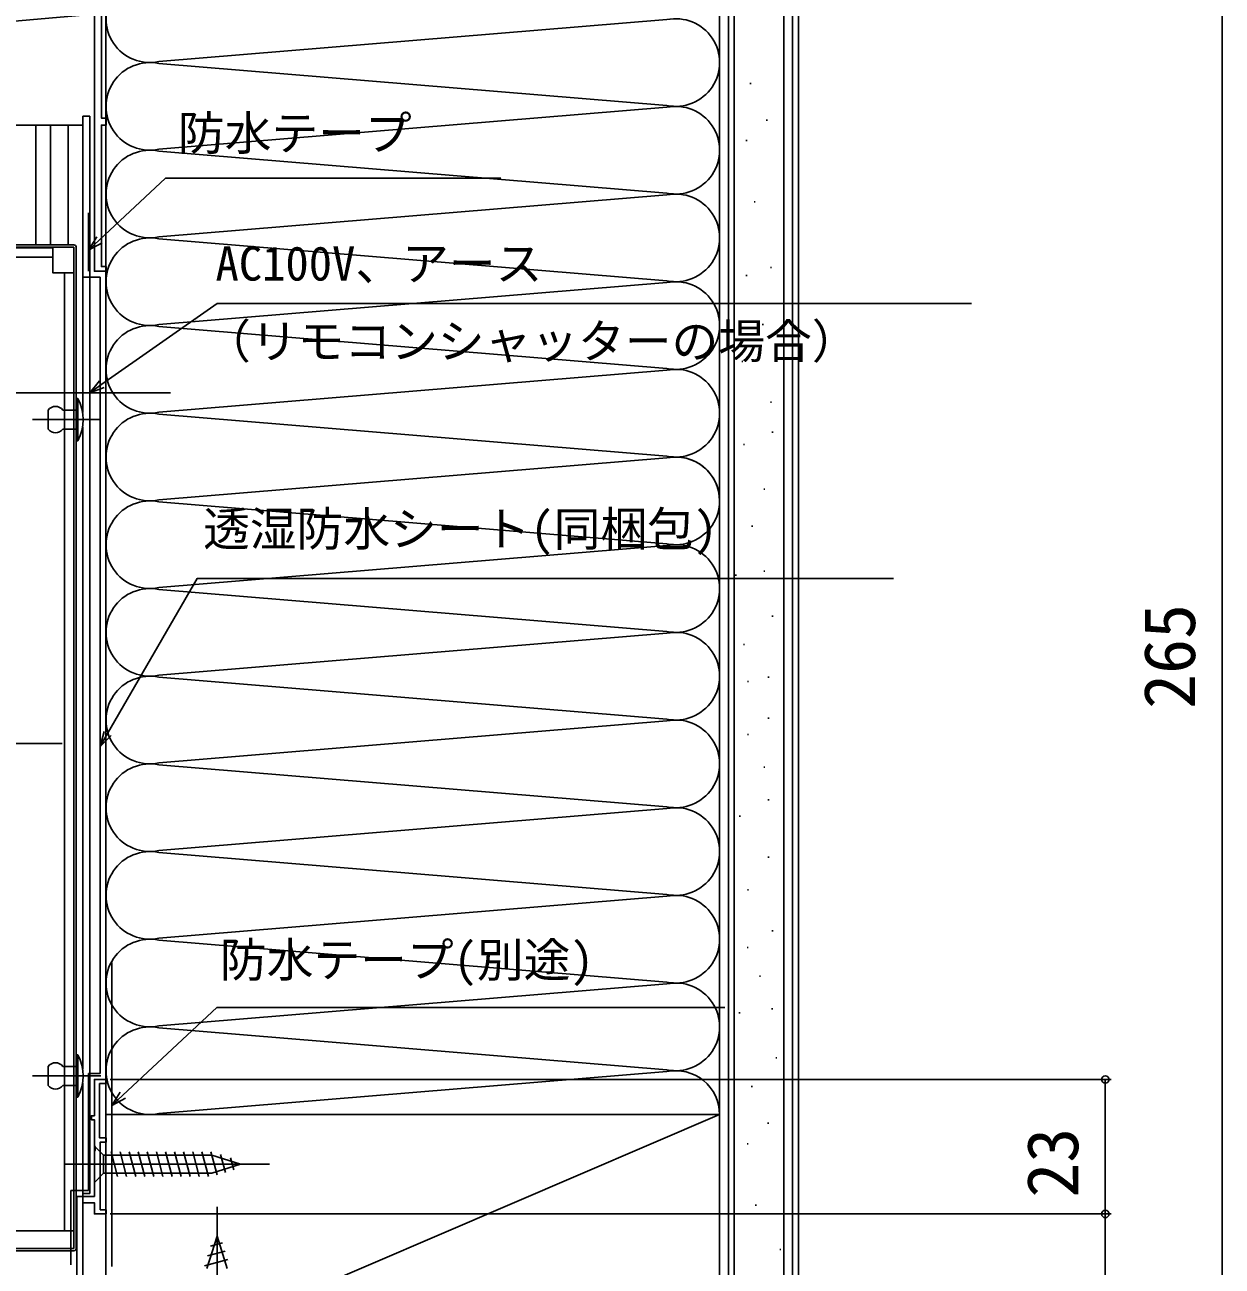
# Model space of a CAD drawing. Units: millimetres, scale not verified. Extents: x -525 to 525, y -783 to 778.
# Drawn here: x -165.2 to 39.7, y 281.4 to 493.8 of the extents above; entities that cross this region are included whole.
import ezdxf
from ezdxf.enums import TextEntityAlignment as Align

# ---------------------------------------------------------------- set-up
doc = ezdxf.new("R2010")
doc.units = ezdxf.units.MM
doc.header["$LTSCALE"] = 4
for name, color, linetype in [('0-2_YKK_11', 7, 'Continuous'), ('0-4_YKK_12', 2, 'Continuous'), ('0-5_YKK_13', 4, 'Continuous'), ('0-7_YKK_D', 6, 'Continuous'), ('0-9_YSS_K', 3, 'Continuous'), ('0-A_YSS_KE', 3, 'Continuous')]:
    doc.layers.add(name, color=color, linetype=linetype)
doc.styles.add('ＭＳ ゴシック', font='')
doc.styles.get('ＭＳ ゴシック').set_extended_font_data('MS Gothic')

msp = doc.modelspace()

# ---------------------------------------------------------------- linework, layer by layer
at = {"layer": '0-2_YKK_11'}
for points in [[(-178.7, 491.5), (-178.7, 493.373), (-153.3, 495.595), (-153.3, 451.6), (-151.3, 451.6), (-151.3, 452.4), (-152.1, 452.4), (-152.1, 476.6), (-151.3, 476.6), (-151.3, 477.8), (-152.1, 477.8), (-152.1, 495.6)], [(-156.299, 272.998), (-156.299, 293.298), (-153.299, 293.298), (-153.299, 301.039), (-153.179, 301.223), (-153.179, 301.773), (-153.299, 301.956), (-153.299, 306.398), (-153.799, 306.398), (-153.799, 307.098), (-153.299, 307.098), (-153.299, 313.298), (-151.299, 313.298), (-151.299, 312.598), (-152.399, 312.598), (-152.399, 303.298), (-151.299, 303.298), (-151.299, 302.598), (-152.299, 302.598), (-152.299, 290.998), (-151.299, 290.998), (-151.299, 290.298), (-153.299, 290.298), (-153.299, 292.198), (-155.299, 292.198), (-155.299, 265.298)]]:
    msp.add_lwpolyline(points, dxfattribs=at)
at = {"layer": '0-4_YKK_12'}
for p, q in [((-244.3, 476.6), (-155.3, 476.6)), ((-163.3, 456.198), (-163.3, 476.6)), ((-160.8, 456.198), (-160.8, 476.6)), ((-157.8, 476.6), (-157.8, 456.198)), ((-155.3, 427.433), (-155.3, 476.6)), ((-173.995, 430.8), (-140.298, 430.8)), ((-152.919, 426.2), (-160.281, 426.2)), ((-155.3, 315.13), (-155.3, 424.967)), ((-317.799, 370.797), (-158.799, 370.797)), ((-152.919, 313.9), (-160.281, 313.9)), ((-155.3, 291.298), (-155.3, 312.665)), ((-155.3, 262.797), (-155.3, 290.298))]:
    msp.add_line(p, q, dxfattribs=at)
at = {"layer": '0-5_YKK_13'}
for p, q in [((-155.3, 478.1), (-154.1, 478.1)), ((-155.3, 478.1), (-155.3, 430.318)), ((-154.1, 293.8), (-154.1, 478.1)), ((-156.8, 456.098), (-196, 456.098)), ((-156.8, 455.698), (-196, 455.698)), ((-156.8, 284.398), (-156.8, 455.698)), ((-156.4, 284.398), (-156.4, 455.698)), ((-160.4, 453.998), (-250.9, 453.998)), ((-158.4, 451.298), (-158.4, 287.4)), ((-156.8, 451.298), (-156.8, 287.4)), ((-156.4, 429.8), (-156.1, 429.8)), ((-156.4, 422.6), (-156.4, 429.8)), ((-156.1, 429.8), (-156.1, 422.6)), ((-155.3, 430.318), (-155.3, 427.433)), ((-161.2, 427.8), (-161.2, 424.6)), ((-158.7, 427.8), (-156.4, 427.8)), ((-156.4, 427.8), (-156.4, 424.6)), ((-163.87, 426.2), (-152.2, 426.2)), ((-156.4, 424.6), (-158.7, 424.6)), ((-156.1, 422.6), (-156.4, 422.6)), ((-156.1, 317.497), (-156.1, 310.297)), ((-161.2, 315.497), (-161.2, 312.297)), ((-163.87, 313.897), (-152.2, 313.897)), ((-160.6, 313.9), (-155, 313.9)), ((-155.3, 312.665), (-155.3, 293.8)), ((-156.1, 310.297), (-156.4, 310.297)), ((-153.3, 301.898), (-153.3, 295.698)), ((-153.3, 301.898), (-151.75, 300.348)), ((-133.216, 300.348), (-151.75, 300.348)), ((-151.75, 300.348), (-151.75, 297.248)), ((-149.324, 296.698), (-150.449, 300.898)), ((-147.771, 296.698), (-148.896, 300.898)), ((-146.218, 296.698), (-147.343, 300.898)), ((-144.665, 296.698), (-145.79, 300.898)), ((-143.112, 296.698), (-144.237, 300.898)), ((-141.559, 296.698), (-142.684, 300.898)), ((-140.006, 296.698), (-141.131, 300.898)), ((-138.453, 296.698), (-139.579, 300.898)), ((-136.9, 296.698), (-138.026, 300.898)), ((-135.347, 296.698), (-136.473, 300.898)), ((-133.794, 296.698), (-134.92, 300.898)), ((-132.311, 296.956), (-133.367, 300.898)), ((-128.3, 298.798), (-133.216, 300.348)), ((-130.879, 297.408), (-131.692, 300.444)), ((-129.447, 297.859), (-129.996, 299.909)), ((-158.3, 298.798), (-123.3, 298.798)), ((-128.3, 298.798), (-133.216, 297.248)), ((-153.3, 295.698), (-151.75, 297.248)), ((-151.75, 297.248), (-133.216, 297.248)), ((-155.3, 293.8), (-154.1, 293.8)), ((-132.297, 241.498), (-132.297, 291.498)), ((-132.297, 286.498), (-134.047, 280.947)), ((-131.359, 285.351), (-133.409, 284.802)), ((-132.297, 286.498), (-130.547, 280.947)), ((-156.8, 284.398), (-189.2, 284.398)), ((-156.8, 283.998), (-189.2, 283.998)), ((-130.908, 283.919), (-133.944, 283.106)), ((-130.456, 282.487), (-134.478, 281.41))]:
    msp.add_line(p, q, dxfattribs=at)
for points in [[(-160.4, 455.598), (-250.9, 455.598), (-250.9, 472.598)], [(-160.4, 455.598), (-160.4, 451.298), (-156.8, 451.298)], [(-155.3, 424.967), (-155.3, 318.018), (-155.3, 315.13)], [(-156.4, 310.297), (-156.4, 317.497), (-156.1, 317.497)], [(-158.7, 315.497), (-156.4, 315.497), (-156.4, 312.297), (-158.7, 312.297)], [(-156.8, 287.4), (-171.9, 287.4), (-171.9, 284.5)]]:
    msp.add_lwpolyline(points, dxfattribs=at)
for centre, radius, start, end in [((-156.8, 455.698), 0.4, 0, 90), ((-162.85, 426.2), 7.65, 331.92751, 28.07249), ((-159.95, 426.971), 1.5, 33.55731, 146.44269), ((-159.95, 425.429), 1.5, 213.55731, 326.44269), ((-162.85, 313.897), 7.65, 331.92751, 28.07249), ((-159.95, 314.668), 1.5, 33.55731, 146.44269), ((-159.95, 313.126), 1.5, 213.55731, 326.44269), ((-156.8, 284.398), 0.4, 270, 0)]:
    msp.add_arc(centre, radius, start, end, dxfattribs=at)
at = {"layer": '0-7_YKK_D'}
for p, q in [((39.701, 522.3), (39.701, 257.298)), ((-150.599, 313.298), (20.701, 313.298)), ((19.701, 313.298), (19.701, 290.298)), ((-150.599, 290.298), (20.701, 290.298)), ((-150.599, 290.298), (20.701, 290.298)), ((19.701, 290.298), (19.701, 257.298))]:
    msp.add_line(p, q, dxfattribs=at)
for points in [[(-154.3, 455.226), (-152.435, 456.965), (-141.128, 467.507), (-83.747, 467.507)], [(-151.969, 456.465), (-154.3, 455.226), (-152.901, 457.464)], [(-154.1, 430.8), (-152.011, 432.262), (-132.291, 446.059), (-3.208, 446.059)], [(-152.402, 432.822), (-154.1, 430.8), (-151.619, 431.702)], [(-152.303, 370.287), (-151.028, 372.495), (-135.702, 399.041), (-16.556, 399.041)], [(-150.436, 372.153), (-152.303, 370.287), (-151.62, 372.837)], [(-150.298, 308.871), (-148.433, 310.61), (-132.319, 325.635), (-45.382, 325.635)], [(-147.967, 310.111), (-150.298, 308.871), (-148.899, 311.11)]]:
    msp.add_lwpolyline(points, dxfattribs=at)
for centre in [(19.701, 313.298), (19.701, 290.298), (19.701, 290.298)]:
    msp.add_circle(centre, 0.637, dxfattribs=at)
at = {"layer": '0-9_YSS_K'}
for p, q in [((-46.308, 305.798), (-46.308, 593.3)), ((-44.808, 247.295), (-44.808, 593.3)), ((-35.308, 247.295), (-35.308, 593.3)), ((-32.803, 247.298), (-32.803, 593.3)), ((-151.308, 590.981), (-151.308, 307.298)), ((-142.271, 487.458), (-55.335, 494.642)), ((-55.335, 479.958), (-142.271, 487.142)), ((-41.113, 483.728), (-40.913, 483.728)), ((-142.271, 472.458), (-55.335, 479.642)), ((-38.315, 477.433), (-38.115, 477.433)), ((-41.812, 473.937), (-41.612, 473.937)), ((-55.335, 464.958), (-142.271, 472.142)), ((-142.271, 457.458), (-55.335, 464.642)), ((-40.413, 463.446), (-40.213, 463.446)), ((-55.335, 449.958), (-142.271, 457.142)), ((-41.812, 450.858), (-41.612, 450.858)), ((-37.616, 452.256), (-37.416, 452.256)), ((-142.271, 442.458), (-55.335, 449.642)), ((-55.335, 434.958), (-142.271, 442.142)), ((-39.015, 442.465), (-38.815, 442.465)), ((-42.511, 436.171), (-42.311, 436.171)), ((-142.271, 427.458), (-55.335, 434.642)), ((-37.616, 429.178), (-37.416, 429.178)), ((-55.335, 419.958), (-142.271, 427.142)), ((-55.335, 419.958), (-142.271, 427.142)), ((-37.341, 424.072), (-37.141, 424.072)), ((-42.236, 421.974), (-42.036, 421.974)), ((-142.271, 412.458), (-55.335, 419.642)), ((-142.271, 412.458), (-55.335, 419.642)), ((-38.74, 414.281), (-38.54, 414.281)), ((-55.335, 404.958), (-142.271, 412.142)), ((-40.838, 407.987), (-40.638, 407.987)), ((-142.271, 397.458), (-55.335, 404.642)), ((-43.635, 399.594), (-43.435, 399.594)), ((-38.74, 400.294), (-38.54, 400.294)), ((-55.335, 389.958), (-142.271, 397.142)), ((-37.341, 392.601), (-37.141, 392.601)), ((-142.271, 382.458), (-55.335, 389.642)), ((-42.236, 387.705), (-42.036, 387.705)), ((-55.335, 374.958), (-142.271, 382.142)), ((-41.537, 381.411), (-41.337, 381.411)), ((-38.04, 382.111), (-37.84, 382.111)), ((-142.271, 367.458), (-55.335, 374.642)), ((-38.04, 375.117), (-37.84, 375.117)), ((-41.537, 372.319), (-41.337, 372.319)), ((-55.335, 359.958), (-142.271, 367.142)), ((-38.74, 366.725), (-38.54, 366.725)), ((-38.04, 361.13), (-37.84, 361.13)), ((-142.271, 352.458), (-55.335, 359.642)), ((-42.936, 358.332), (-42.736, 358.332)), ((-55.335, 344.958), (-142.271, 352.142)), ((-38.04, 351.339), (-37.84, 351.339)), ((-142.271, 337.458), (-55.335, 344.642)), ((-41.537, 345.744), (-41.337, 345.744)), ((-37.341, 338.75), (-37.141, 338.75)), ((-55.335, 329.958), (-142.271, 337.142)), ((-41.595, 335.881), (-41.395, 335.881)), ((-142.271, 322.458), (-55.335, 329.642)), ((-39.497, 330.986), (-39.297, 330.986)), ((-37.399, 325.391), (-37.199, 325.391)), ((-42.994, 324.691), (-42.794, 324.691)), ((-55.335, 314.958), (-142.271, 322.142)), ((-36.7, 316.998), (-36.5, 316.998)), ((-142.271, 307.458), (-55.335, 314.642)), ((-40.896, 312.103), (-40.696, 312.103)), ((-151.308, 262.298), (-46.308, 307.298)), ((-38.098, 305.809), (-37.898, 305.809)), ((-41.595, 302.312), (-41.395, 302.312)), ((-40.197, 291.821), (-39.997, 291.821)), ((-36, 284.224), (-35.8, 284.224))]:
    msp.add_line(p, q, dxfattribs=at)
for centre, start, end in [((-143.803, 494.8), 78.21646, 281.78353), ((-53.803, 487.3), 258.21646, 101.78353), ((-143.803, 479.8), 78.21646, 281.78353), ((-53.803, 472.3), 258.21646, 101.78353), ((-143.803, 464.8), 78.21646, 281.78353), ((-53.803, 457.3), 258.21646, 101.78353), ((-143.803, 449.8), 78.21646, 281.78353), ((-53.803, 442.3), 258.21646, 101.78353), ((-143.803, 434.8), 78.21646, 281.78353), ((-53.803, 427.3), 258.21646, 101.78353), ((-53.803, 427.3), 258.21646, 101.78353), ((-143.803, 419.8), 78.21646, 281.78353), ((-143.803, 419.8), 78.21646, 281.78353), ((-53.803, 412.3), 360, 101.78353), ((-53.803, 412.3), 258.21646, 101.78353), ((-143.803, 404.8), 78.21646, 281.78353), ((-53.803, 397.3), 258.21646, 101.78353), ((-143.803, 389.8), 78.21646, 281.78353), ((-53.803, 382.3), 258.21646, 101.78353), ((-143.803, 374.8), 78.21646, 281.78353), ((-53.803, 367.3), 258.21646, 101.78353), ((-143.803, 359.8), 78.21646, 281.78353), ((-53.803, 352.3), 258.21646, 101.78353), ((-143.803, 344.8), 78.21646, 281.78353), ((-53.803, 337.3), 258.21646, 101.78353), ((-143.803, 329.8), 78.21646, 281.78353), ((-53.803, 322.3), 258.21646, 101.78353), ((-143.803, 314.8), 78.21646, 281.78353), ((-53.803, 307.3), 360, 101.78353)]:
    msp.add_arc(centre, 7.5, start, end, dxfattribs=at)
at = {"layer": '0-A_YSS_KE'}
for p, q in [((-46.308, 593.3), (-46.308, 247.295)), ((-43.803, 247.298), (-43.803, 593.3)), ((-33.808, 593.3), (-33.808, 247.295)), ((-155.3, 450.6), (-155.3, 466.6)), ((-154.3, 451.6), (-154.3, 461.6)), ((-152.303, 450.6), (-155.3, 450.6)), ((-152.303, 450.6), (-152.303, 314.298)), ((-150.298, 281.299), (-150.298, 333.302)), ((-154.299, 314.298), (-154.299, 294.298)), ((-152.303, 314.298), (-154.299, 314.298))]:
    msp.add_line(p, q, dxfattribs=at)
msp.add_lwpolyline([(-46.308, 262.298), (-46.308, 307.298), (-151.308, 307.298), (-151.308, 262.298)], close=True, dxfattribs=at)
msp.add_lwpolyline([(-157.299, 281.598), (-157.299, 294.298), (-154.299, 294.298)], dxfattribs=at)

# ---------------------------------------------------------------- texts
at = {"layer": '0-7_YKK_D', "style": 'ＭＳ ゴシック'}
for s, p in [('防水テープ', (-138.992, 470.547)), ('AC100V、アース', (-132.571, 448.235)), ('（リモコンシャッターの場合）', (-134.526, 434.935)), ('透湿防水シート(同梱包)', (-134.689, 402.819)), ('防水テープ(別途)', (-131.813, 329.079))]:
    msp.add_text(s, height=5.865, dxfattribs=at).set_placement(p, align=Align.BOTTOM_LEFT)
for s, p in [('265', (37.701, 376.708)), ('23', (17.701, 293.07))]:
    msp.add_text(s, height=8.798, rotation=90, dxfattribs=at).set_placement(p, align=Align.BOTTOM_LEFT)

doc.saveas('drawing.dxf')
